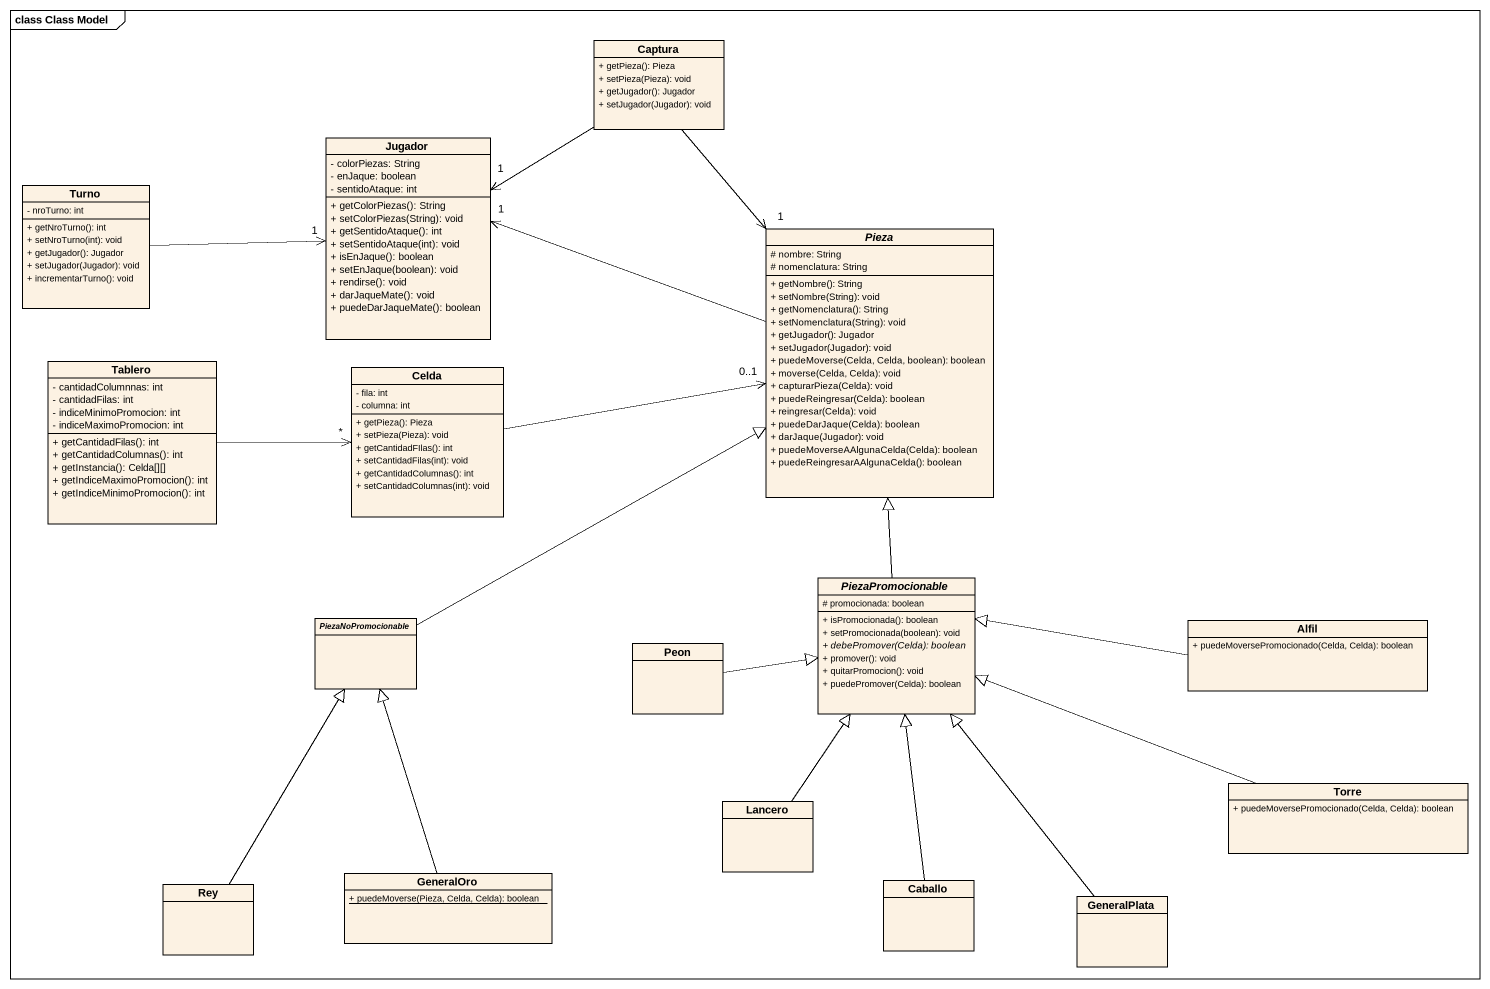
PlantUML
@startuml
mainframe class Class Model
hide circle
hide empty members
skinparam classAttributeIconSize 0
class Captura {
  + getPieza(): Pieza
  + setPieza(Pieza): void
  + getJugador(): Jugador
  + setJugador(Jugador): void
}
class Jugador {
  - colorPiezas: String
  - enJaque: boolean
  - sentidoAtaque: int
  + getColorPiezas(): String
  + setColorPiezas(String): void
  + getSentidoAtaque(): int
  + setSentidoAtaque(int): void
  + isEnJaque(): boolean
  + setEnJaque(boolean): void
  + rendirse(): void
  + darJaqueMate(): void
  + puedeDarJaqueMate(): boolean
}
class Turno {
  - nroTurno: int
  + getNroTurno(): int
  + setNroTurno(int): void
  + getJugador(): Jugador
  + setJugador(Jugador): void
  + incrementarTurno(): void
}
abstract class Pieza {
  # nombre: String
  # nomenclatura: String
  + getNombre(): String
  + setNombre(String): void
  + getNomenclatura(): String
  + setNomenclatura(String): void
  + getJugador(): Jugador
  + setJugador(Jugador): void
  + puedeMoverse(Celda, Celda, boolean): boolean
  + moverse(Celda, Celda): void
  + capturarPieza(Celda): void
  + puedeReingresar(Celda): boolean
  + reingresar(Celda): void
  + puedeDarJaque(Celda): boolean
  + darJaque(Jugador): void
  + puedeMoverseAAlgunaCelda(Celda): boolean
  + puedeReingresarAAlgunaCelda(): boolean
}
class Tablero {
  - cantidadColumnnas: int
  - cantidadFilas: int
  - indiceMinimoPromocion: int
  - indiceMaximoPromocion: int
  + getCantidadFilas(): int
  + getCantidadColumnas(): int
  + getInstancia(): Celda[][]
  + getIndiceMaximoPromocion(): int
  + getIndiceMinimoPromocion(): int
}
class Celda {
  - fila: int
  - columna: int
  + getPieza(): Pieza
  + setPieza(Pieza): void
  + getCantidadFIlas(): int
  + setCantidadFilas(int): void
  + getCantidadColumnas(): int
  + setCantidadColumnas(int): void
}
abstract class PiezaPromocionable {
  # promocionada: boolean
  + isPromocionada(): boolean
  + setPromocionada(boolean): void
  {abstract} + debePromover(Celda): boolean
  + promover(): void
  + quitarPromocion(): void
  + puedePromover(Celda): boolean
}
abstract class PiezaNoPromocionable
class Peon
class Alfil {
  + puedeMoversePromocionado(Celda, Celda): boolean
}
class Torre {
  + puedeMoversePromocionado(Celda, Celda): boolean
}
class Lancero
class GeneralOro {
  {static} + puedeMoverse(Pieza, Celda, Celda): boolean
}
class Rey
class Caballo
class GeneralPlata
Captura --> "1" Jugador
Captura --> "1" Pieza
Turno -right-> "1" Jugador
Pieza -left-> "1" Jugador
Tablero -right-> "*" Celda
Celda -right-> "0..1" Pieza
PiezaPromocionable -up-|> Pieza
PiezaNoPromocionable -right-|> Pieza
Peon -right-|> PiezaPromocionable
Alfil -left-|> PiezaPromocionable
Torre -left-|> PiezaPromocionable
Lancero -up-|> PiezaPromocionable
GeneralOro -up-|> PiezaNoPromocionable
Rey -up-|> PiezaNoPromocionable
Caballo -up-|> PiezaPromocionable
GeneralPlata -up-|> PiezaPromocionable
@enduml
